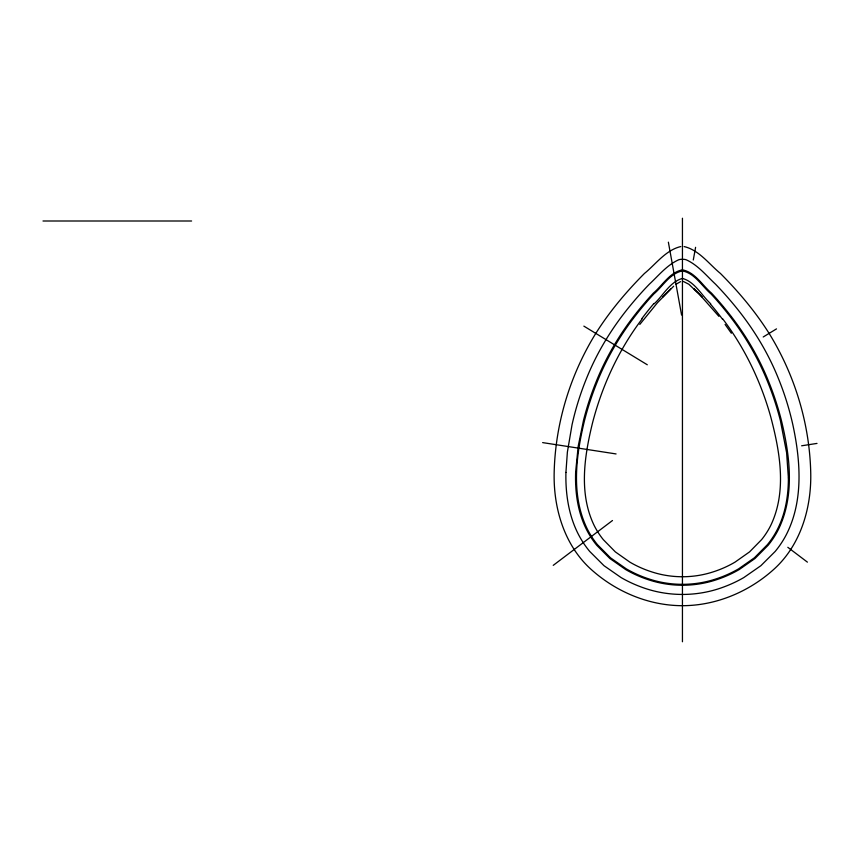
<?xml version="1.0" encoding="UTF-8"?>
<svg xmlns="http://www.w3.org/2000/svg" width="860" height="860" viewBox="0 0 860 860"><rect width="100%" height="100%" fill="white"/><g stroke="black" fill="none" stroke-linecap="round" stroke-linejoin="round"><path stroke-width="1.29" d="M693.289 260.01L695.589 247.325M642.248 318.759C618.899 349.483 602.365 385.119 592.647 422.41C584.391 455.908 578.543 493.446 594.282 525.718A78.217 78.217 0 0 0 603.268 539.607L615.341 551.894L629.918 562.171A109.198 109.198 0 0 0 652.181 572.029C671.735 578.318 693.16 578.318 712.714 572.029A109.198 109.198 0 0 0 734.967 562.171L749.554 551.894L761.627 539.607A78.217 78.217 0 0 0 770.603 525.718C787.19 491.382 779.934 451.554 770.571 416.251C760.692 381.195 744.695 347.795 722.636 318.759M639.797 324.435L657.534 302.634L673.67 286.208M654.213 303.752C663.221 295.528 670.005 281.704 682.442 278.436C694.88 281.704 701.663 295.528 710.683 303.752M662.619 297.087L670.692 288.938M553.238 565.353L612.481 520.515M676.057 284.241L680.593 281.629M763.218 336.98L776.494 328.885M801.628 445.792L817 443.416M680.776 246.562C665.726 250.088 655.879 264.127 644.43 273.48C625.983 292.035 609.02 312.169 595.163 334.4C569.707 376.035 555.162 424.421 554.152 473.247C553.453 508.41 564.429 545.466 591.218 569.481C616.029 591.809 648.891 605.676 682.442 605.687C716.004 605.676 748.866 591.809 773.667 569.481C800.456 545.466 811.442 508.41 810.743 473.247C809.733 424.421 795.188 376.035 769.732 334.4C755.865 312.169 738.912 292.035 720.454 273.48C709.016 264.127 699.169 250.088 684.108 246.562M43 220.999L191.597 220.999M542.638 442.61L616.072 453.94M683.324 281.446L688.838 284.241L702.341 297.119M583.854 326.123L647.3 364.78M787.814 547.304L807.411 562.139M697.847 292.497L718.906 316.362M725.087 324.435L731.365 333.25M668.37 242.165L681.571 315.029M682.442 218.236L682.442 641.764M710.392 303.999A323.199 320.027 74.3 0 1 722.336 318.995M641.936 318.512A323.199 320.801 -78 0 1 653.912 303.494M565.923 472.441C565.428 493.984 568.718 516.086 578.887 535.296A94.837 94.837 0 0 0 589.702 551.432L603.989 565.687L621.124 577.597A129.118 129.118 0 0 0 640.378 586.692C667.209 597.023 697.675 597.023 724.507 586.692A129.118 129.118 0 0 0 743.771 577.597L760.896 565.687L775.193 551.432A94.837 94.837 0 0 0 785.997 535.296C803.67 501.294 800.638 461.057 792.845 424.765A290.035 290.035 0 0 0 778.257 378.153C767.496 351.439 752.167 326.703 733.763 304.58A349.633 349.633 0 0 0 715.563 284.23C706.307 275.619 697.922 265.02 686.151 259.763A10.481 10.481 0 0 0 683.818 259.333L681.066 259.333A10.481 10.481 0 0 0 678.744 259.763C666.962 265.02 658.577 275.619 649.321 284.23A349.633 349.633 0 0 0 631.122 304.58C612.718 326.703 597.399 351.439 586.628 378.153A290.035 290.035 0 0 0 572.04 424.765L567.385 452.081L565.923 472.441M788.383 477.945C788.416 495.747 785.416 513.871 777.193 529.814A85.301 85.301 0 0 1 767.421 544.659L754.403 557.796L738.729 568.772A117.626 117.626 0 0 1 714.864 579.296C693.913 586.004 670.972 586.004 650.031 579.296A117.626 117.626 0 0 1 626.155 568.761L610.482 557.796L597.463 544.67A85.301 85.301 0 0 1 587.702 529.814C570.685 495.865 575.899 456.047 584.52 420.508A300 300 0 0 1 596.915 382.625C606.891 357.556 620.737 334.088 637.55 312.997A328.208 328.208 0 0 1 653.772 294.023C662.823 286.358 670.037 273.243 682.442 270.921C694.848 273.243 702.061 286.358 711.112 294.023A328.208 328.208 0 0 1 727.345 312.997C744.158 334.088 757.993 357.556 767.98 382.625A300 300 0 0 1 780.375 420.508L786.61 452.693L788.383 477.945M575.652 471.774C574.921 491.769 577.608 512.366 586.896 530.319A86.172 86.172 0 0 0 596.754 545.283L609.89 558.516L625.704 569.578A118.658 118.658 0 0 0 649.762 580.178C670.886 586.939 694.009 586.939 715.122 580.178A118.658 118.658 0 0 0 739.192 569.567L754.994 558.516L768.13 545.283A86.172 86.172 0 0 0 777.988 530.319C795.156 496.156 790.028 456.069 781.364 420.282A298.958 298.958 0 0 0 768.915 382.216C758.864 356.997 744.889 333.422 727.925 312.234A330.046 330.046 0 0 0 711.521 293.131C702.351 285.402 695.009 272.147 682.442 269.857C669.875 272.147 662.533 285.402 653.374 293.131A330.046 330.046 0 0 0 636.959 312.234C620.006 333.411 606.02 356.997 595.969 382.216A298.958 298.958 0 0 0 583.521 420.282L578.21 446.179L575.652 471.774M697.89 292.54L694.203 288.938L697.89 292.54"/></g></svg>
